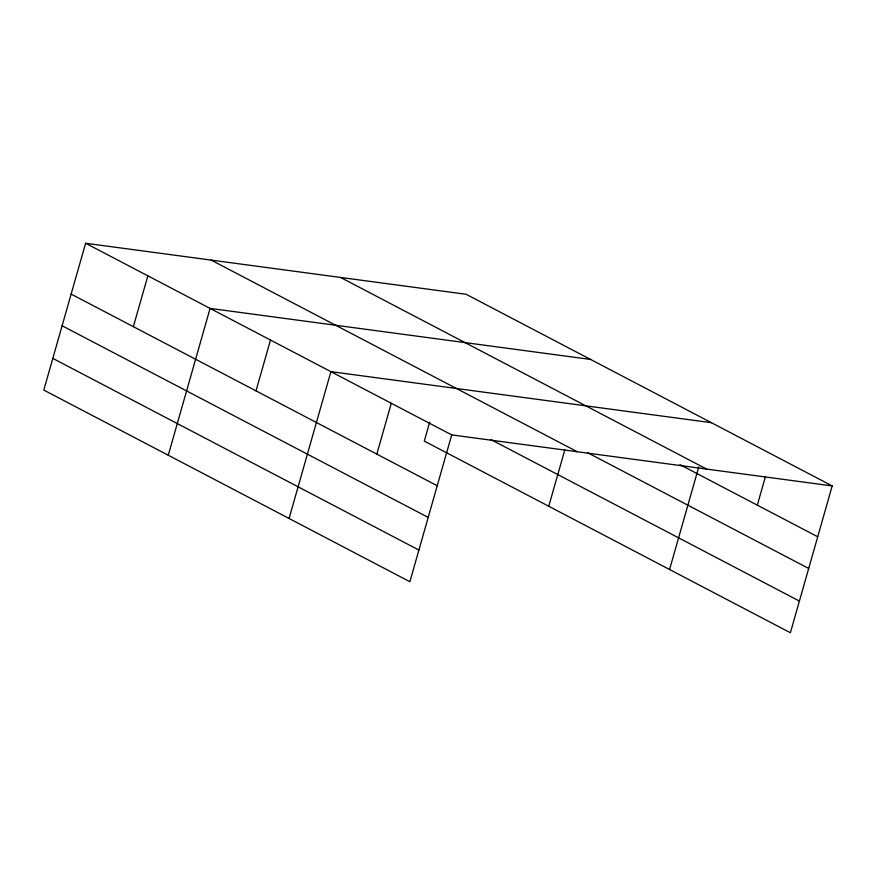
<?xml version="1.0" encoding="UTF-8"?>
<svg xmlns="http://www.w3.org/2000/svg" width="876" height="876" viewBox="0 0 876 876"><rect width="100%" height="100%" fill="white"/><g stroke="black" fill="none" stroke-linecap="round" stroke-linejoin="round"><path stroke-width="1.31" d="M85.618 243.254L43.8 390.072L409.88 581.719L451.709 434.901L85.618 243.254L466.12 294.281L832.2 485.928L790.382 632.746L424.291 441.099L429.711 422.101M133.371 326.671L147.858 275.83M168.269 455.235L210.087 308.407L590.588 359.445M256.011 390.871L270.498 340.03M289.08 518.472L330.898 371.654L711.389 422.681M376.822 454.118L391.298 403.278M548.759 506.262L564.845 449.793M669.571 569.51L698.763 467.007M757.313 505.145L765.482 476.467M451.709 434.901L832.2 485.928M340.556 277.44L706.636 469.087M679.995 464.674L817.713 536.769M587.621 452.706L808.69 568.447M211.182 260.095L577.273 451.742M490.757 439.5L799.405 601.078M71.142 294.095L437.223 485.742M62.119 325.762L428.2 517.409M52.823 358.394L418.903 550.051"/></g></svg>
